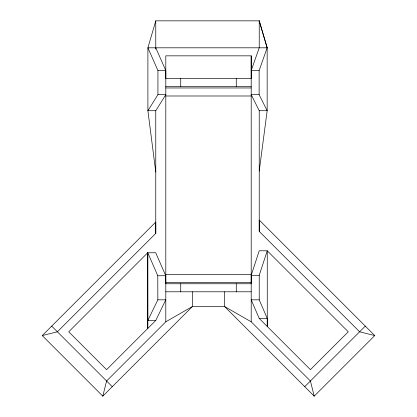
<?xml version="1.0" encoding="UTF-8"?>
<svg xmlns="http://www.w3.org/2000/svg" width="417" height="417" viewBox="0 0 417 417"><rect width="100%" height="100%" fill="white"/><g stroke="black" fill="none" stroke-linecap="round" stroke-linejoin="round"><path stroke-width="0.63" d="M374.768 335.581L359.626 331.796L259.233 231.404L259.228 220.04L374.768 335.581L314.199 396.15L310.41 381.008L251.201 321.799L224.56 306.511L192.44 306.511L102.801 396.15L42.232 335.581L57.374 331.796L155.77 233.4L155.77 110.713L165.804 94.654L157.934 94.654L147.899 110.713L155.77 172.054M155.77 49.091L155.77 20.85L259.233 20.85L267.161 47.809L267.161 110.713L259.233 171.059M157.934 94.654L157.934 70.562L147.899 47.809L155.77 20.85M102.801 396.15L106.59 381.008L165.804 321.788L165.804 70.562L155.77 47.809M180.733 291.791L180.733 283.758M251.201 321.799L251.201 55.842L165.804 55.842L165.804 78.594L251.201 78.594L251.201 55.842M259.129 94.654L251.201 94.654L259.233 110.713L267.161 110.713L259.129 94.654L259.129 70.562L267.161 47.809L259.233 20.85L259.233 22.137M259.233 231.404L259.233 110.713M259.228 299.823L251.201 299.823L259.233 318.468L310.41 369.65L348.268 331.796L267.261 250.789L259.223 275.303L259.228 299.823L267.261 318.468L267.261 326.501L267.261 250.789L259.228 250.789L251.201 275.309L251.201 283.763L165.804 283.758L165.757 275.731L155.703 252.749L147.691 252.791L68.732 331.796L106.59 369.65L155.77 320.47L165.804 299.823L157.845 299.823L147.811 320.47L147.759 328.476L147.8 252.791L157.782 275.752L157.845 299.823M42.232 335.581L155.77 222.047L155.77 233.4M304.733 386.684L365.302 326.115M165.804 321.788L192.44 306.511L192.44 291.791M157.782 275.752L165.757 275.731M267.161 47.809L147.899 47.809L147.899 110.713L155.77 110.713M157.934 70.562L165.804 70.562M259.129 70.562L251.201 70.562L259.233 47.809L259.233 20.85M165.804 86.621L251.201 86.627M165.804 87.961L251.201 87.961M165.804 95.993L251.201 95.993M165.804 274.391L251.201 274.391M251.201 275.309L259.223 275.303M165.804 282.424L251.201 282.424M165.804 291.791L251.201 291.791M259.233 318.468L267.261 318.468M147.811 320.47L155.77 320.47M314.199 396.15L224.56 306.511L224.56 291.791M51.698 326.115L112.267 386.684M147.67 252.77L147.759 320.47L147.748 252.791M236.272 78.594L236.272 86.627M236.272 283.763L236.272 291.791M180.733 78.594L180.733 86.621"/></g></svg>
